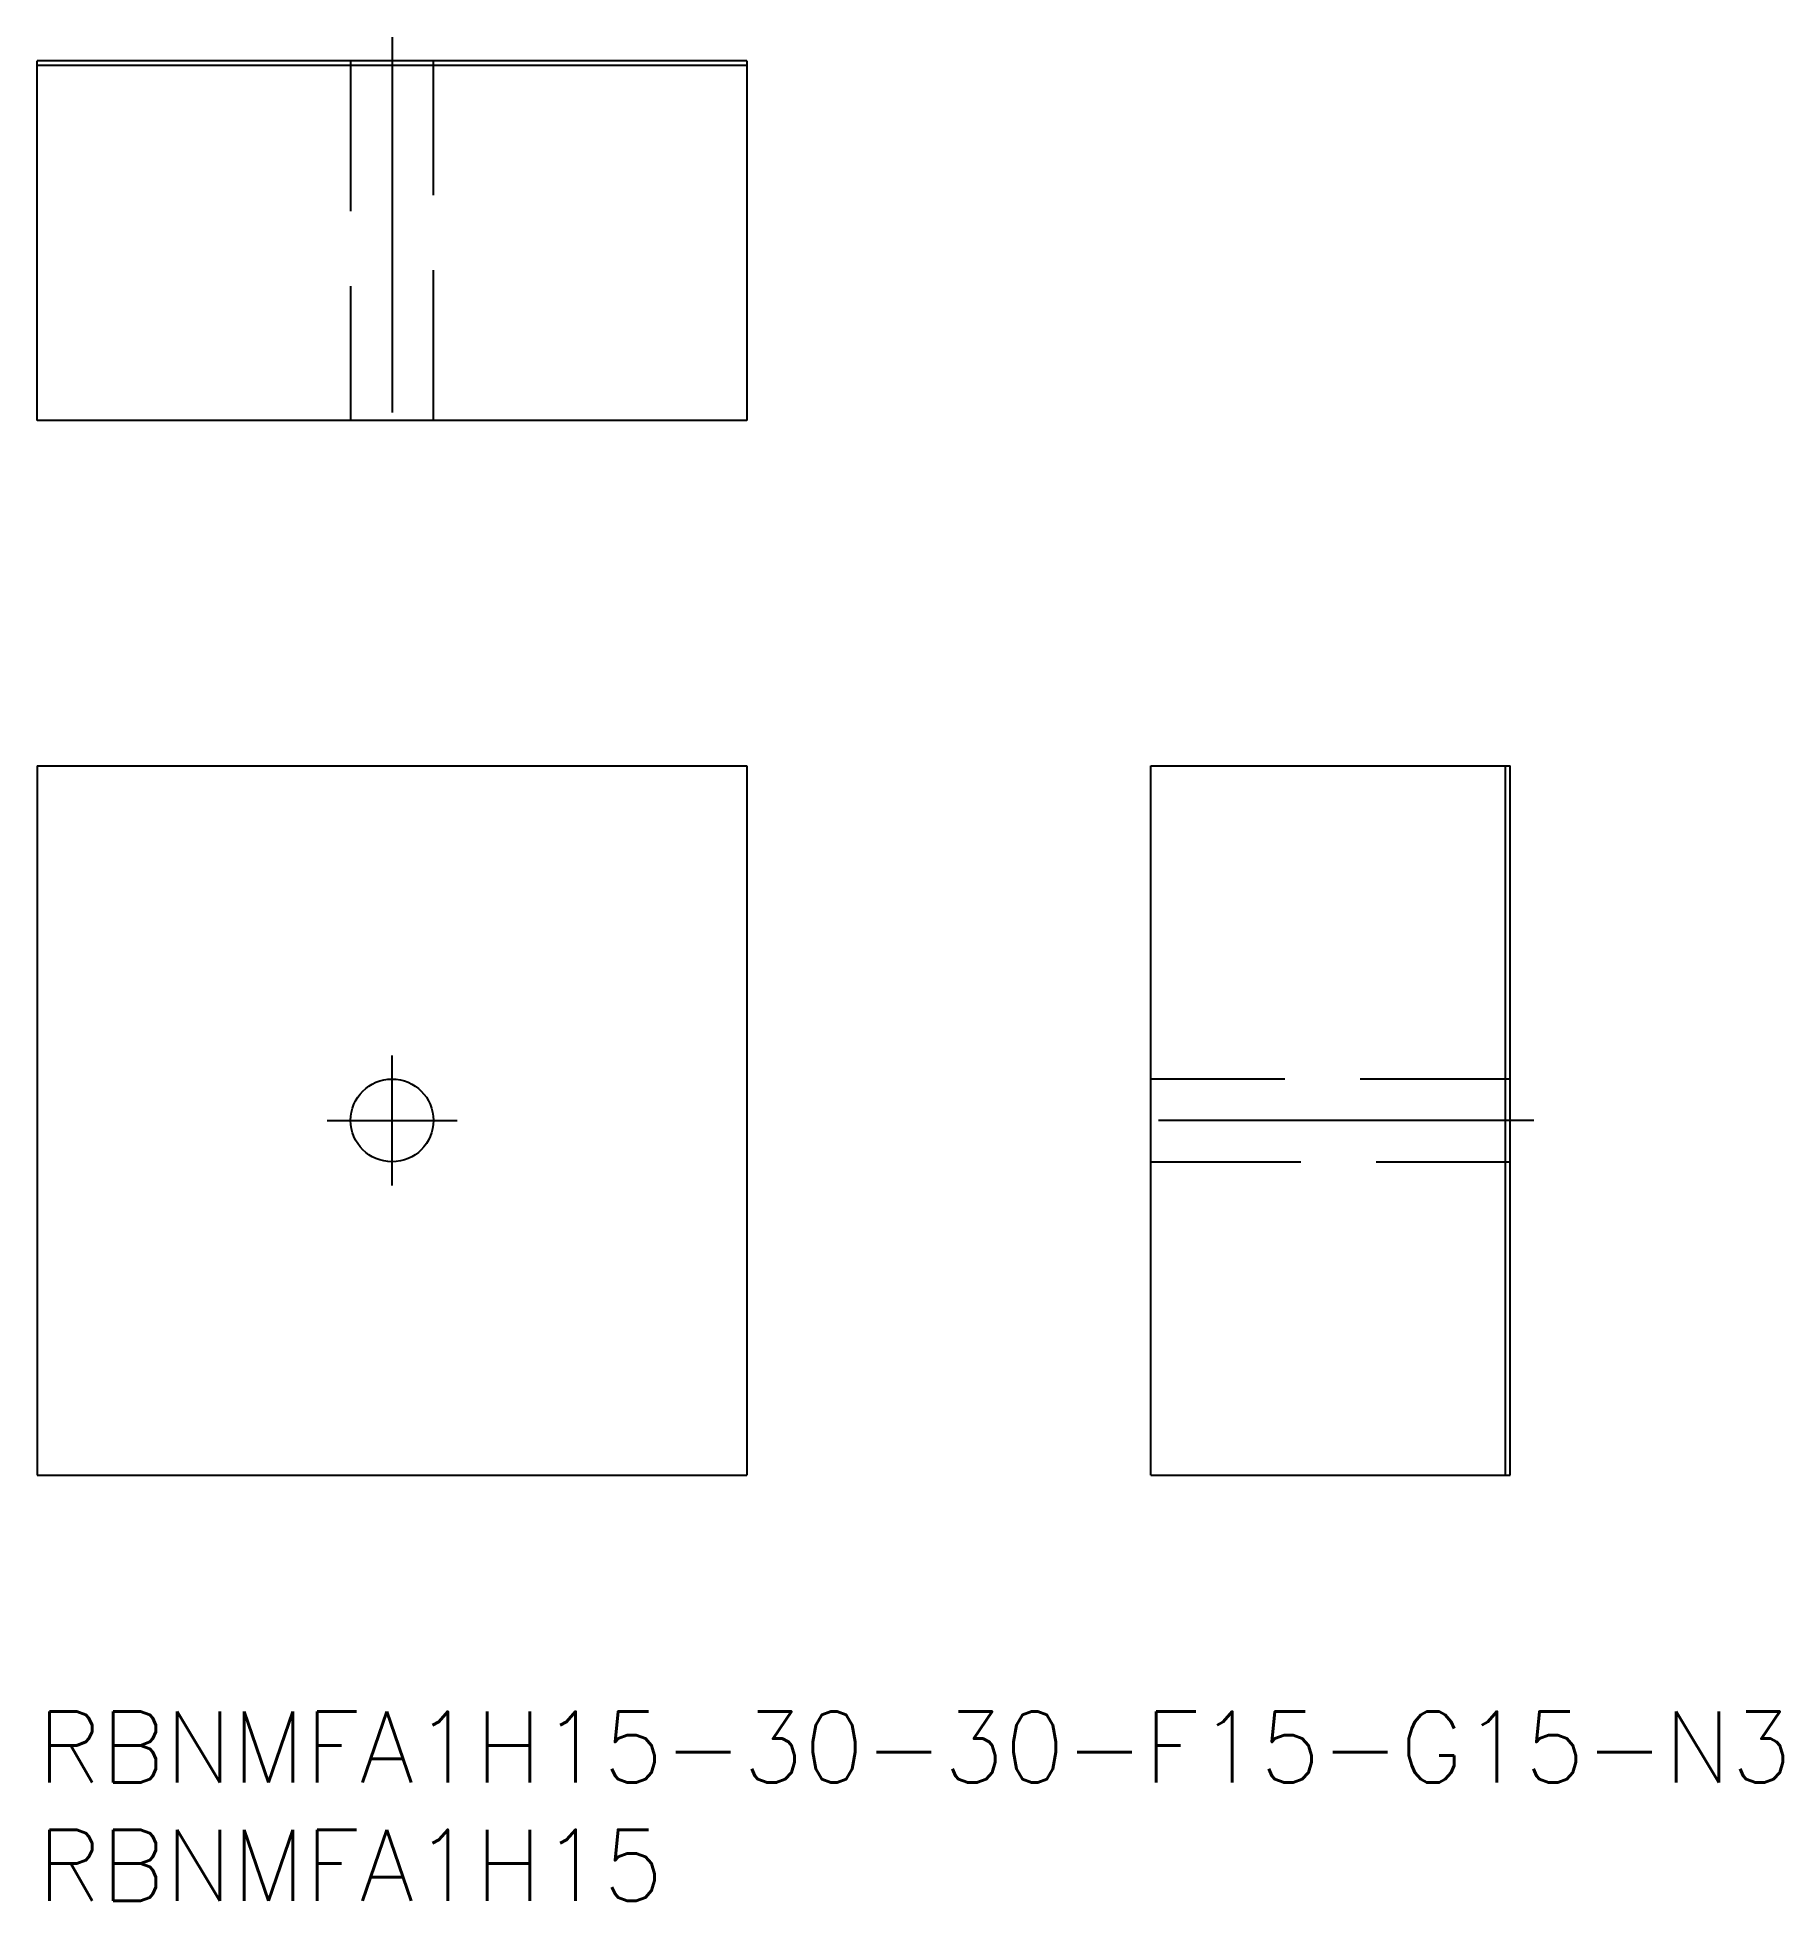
# Model space of a CAD drawing. Extents: x 0 to 73.8, y -8 to 70.8.
import ezdxf

# ---------------------------------------------------------------- set-up
doc = ezdxf.new("R2010")
doc.units = 0
doc.header["$LTSCALE"] = 0.5
doc.linetypes.add('CENTER', pattern=[50.8, 31.75, -6.35, 6.35, -6.35])
doc.linetypes.add('DASHED', pattern=[19.05, 12.7, -6.35])
for name, color, linetype in [('MSM_CENTER', 1, 'CENTER'), ('MSM_CONTINUOUS', 7, 'CONTINUOUS'), ('MSM_DASHED', 4, 'DASHED'), ('MSM_PART_NUMBER', 7, 'CONTINUOUS')]:
    doc.layers.add(name, color=color, linetype=linetype)
doc.styles.get("Standard").update_dxf_attribs({"font": 'txt.shx', "height": 1, "bigfont": 'bigfont.shx'})

# ---------------------------------------------------------------- blocks, each defined once
blk = doc.blocks.new('*U17')
at = {"layer": 'MSM_PART_NUMBER'}
blk.add_text('RBNMFA1H15-30-30-F15-G15-N3', height=3, dxfattribs=at).set_placement((0, -3))
blk = doc.blocks.new('*U18')
at = {"layer": 'MSM_PART_NUMBER'}
blk.add_text('RBNMFA1H15', height=3, dxfattribs=at).set_placement((0, -8))

msp = doc.modelspace()

# ---------------------------------------------------------------- linework, layer by layer
at = {"layer": 'MSM_CENTER'}
for p, q in [((15, 70.806), (15, 53.606)), ((15, 22.25), (15, 27.75)), ((12.25, 25), (17.75, 25)), ((63.279, 25), (46.079, 25))]:
    msp.add_line(p, q, dxfattribs=at)
at = {"layer": 'MSM_CONTINUOUS'}
for p, q in [((0, 54.606), (0, 69.806)), ((30, 69.806), (0, 69.806)), ((30, 69.606), (0, 69.606)), ((30, 69.806), (30, 54.606)), ((30, 54.606), (0, 54.606)), ((0, 40), (0, 10)), ((0, 40), (30, 40)), ((30, 40), (30, 10)), ((47.079, 40), (62.279, 40)), ((47.079, 10), (47.079, 40)), ((62.079, 10), (62.079, 40)), ((62.279, 10), (62.279, 40)), ((0, 10), (30, 10)), ((47.079, 10), (62.279, 10))]:
    msp.add_line(p, q, dxfattribs=at)
msp.add_circle((15, 25), 1.75, dxfattribs=at)
at = {"layer": 'MSM_DASHED'}
for p, q in [((13.25, 69.806), (13.25, 54.606)), ((16.75, 54.606), (16.75, 69.806)), ((62.279, 26.75), (47.079, 26.75)), ((47.079, 23.25), (62.279, 23.25))]:
    msp.add_line(p, q, dxfattribs=at)

# ---------------------------------------------------------------- block references
at = {"layer": 'MSM_CONTINUOUS'}
for name in ['*U17', '*U18']:
    msp.add_blockref(name, (0, 0), dxfattribs=at)

doc.saveas('drawing.dxf')
